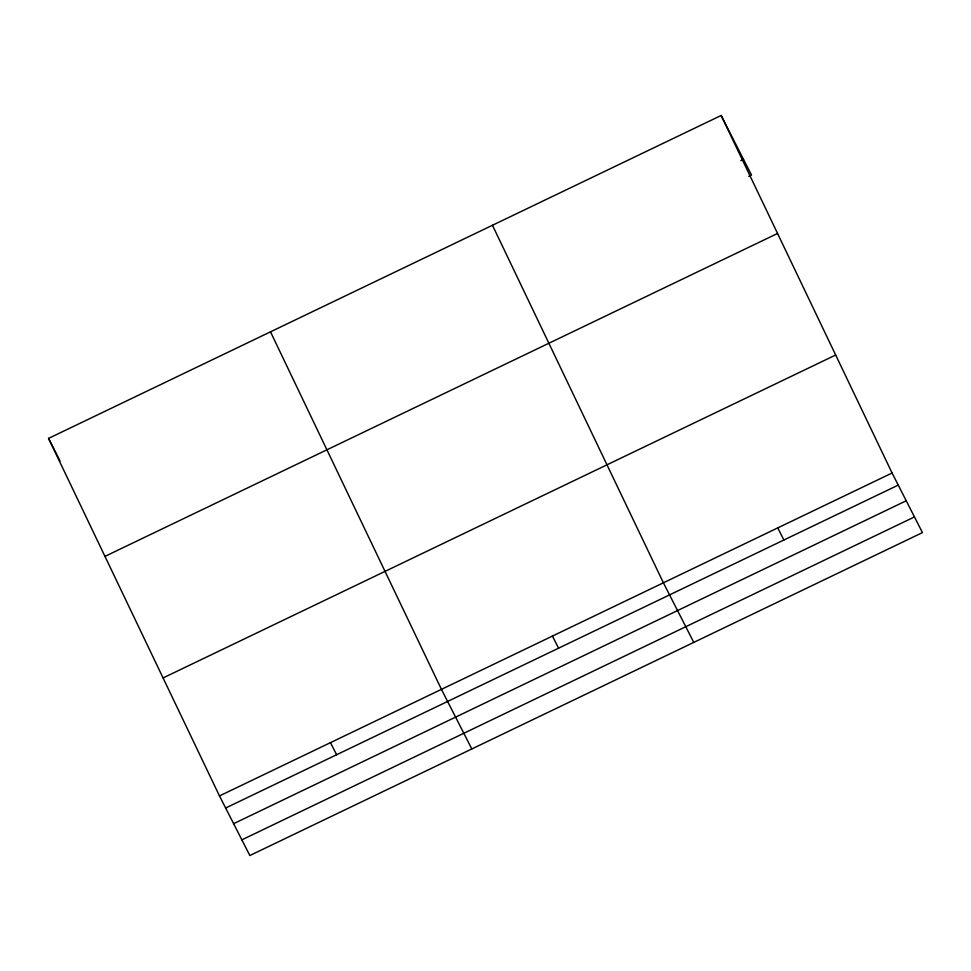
<?xml version="1.0" encoding="UTF-8"?>
<svg xmlns="http://www.w3.org/2000/svg" width="971" height="971" viewBox="0 0 971 971"><rect width="100%" height="100%" fill="white"/><g stroke="black" fill="none" stroke-linecap="round" stroke-linejoin="round"><path stroke-width="1.46" d="M721.15 115.476L892.082 473.011L922.45 532.606L249.85 855.524L219.482 795.929L48.55 438.394L721.15 115.476L751.518 175.071L748.787 176.382M740.8 160.701L743.531 159.402M104.953 556.383L777.553 233.465M163.079 677.94L835.679 355.022M219.482 795.929L892.082 473.011M225.648 808.018L898.248 485.099M233.635 823.687L906.234 500.781M241.864 839.842L914.464 516.924M777.747 527.908L783.9 539.997M693.767 642.389L663.399 582.806L492.467 225.272M552.426 636.078L558.58 648.167M471.809 748.957L441.441 689.361L270.508 331.839M330.468 742.645L336.621 754.734M48.55 438.394L60.032 460.934"/></g></svg>
